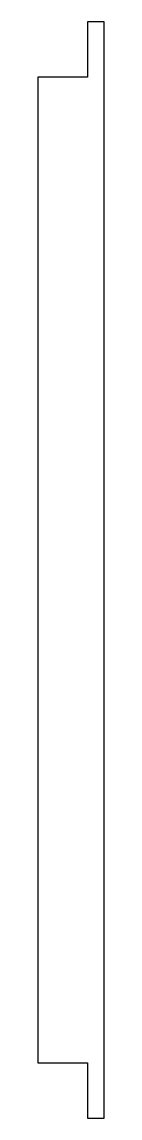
# Model space of a CAD drawing. Extents: x 0 to 12, y -99 to 99.
import ezdxf

# ---------------------------------------------------------------- set-up
doc = ezdxf.new("R2010")
doc.units = 0
doc.layers.get('0').update_dxf_attribs({"linetype": 'CONTINUOUS'})

msp = doc.modelspace()

# ---------------------------------------------------------------- linework, layer by layer
at = {"color": 7, "linetype": 'CONTINUOUS'}
for p, q in [((12, 99), (9, 99)), ((9, 99), (9, 89)), ((12, -99), (12, 99)), ((9, 89), (0, 89)), ((0, 89), (0, -89)), ((0, -89), (9, -89)), ((9, -89), (9, -99)), ((9, -99), (12, -99))]:
    msp.add_line(p, q, dxfattribs=at)

doc.saveas('drawing.dxf')
